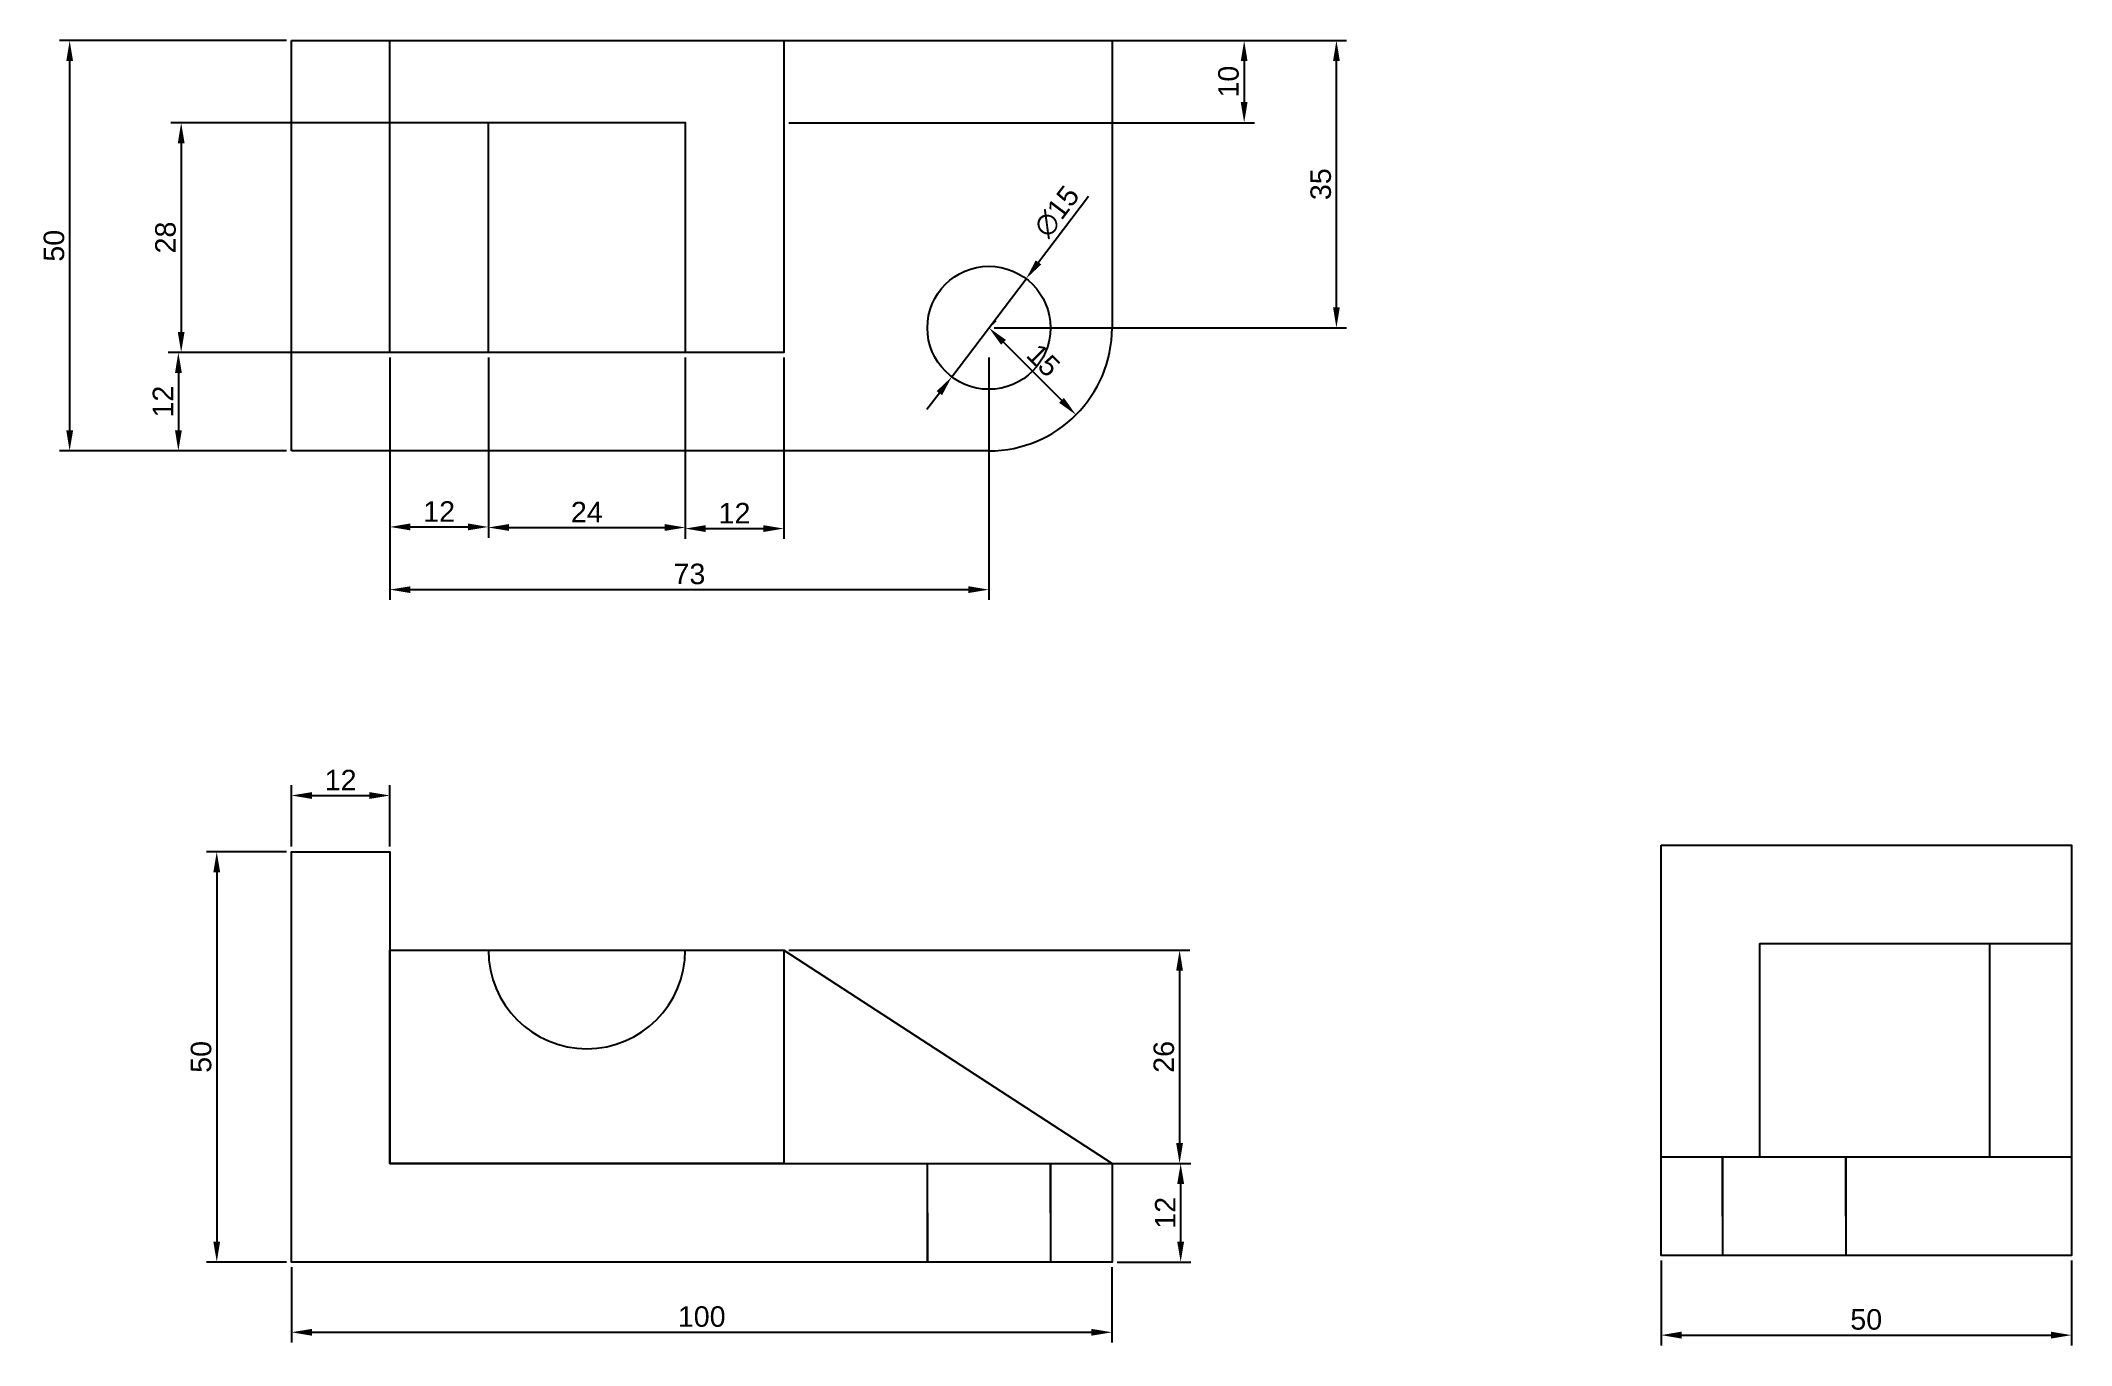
# Model space of a CAD drawing. Header units: millimetres. Extents: x 2408 to 2655, y 2024 to 2183.
import ezdxf

# ---------------------------------------------------------------- set-up
doc = ezdxf.new("R2010")
doc.units = ezdxf.units.MM
doc.styles.get("Standard").update_dxf_attribs({"font": 'arial.ttf'})
doc.dimstyles.new('ISO-25', dxfattribs={"dimtxt": 2.5, "dimasz": 2.5, "dimexe": 1.25, "dimexo": 0.625, "dimtad": 1, "dimtxsty": 'Standard', "dimcen": 2.5, "dimclrd": 3, "dimclre": 3, "dimclrt": 3, "dimadec": 0, "dimazin": 0, "dimtfac": 1, "dimtmove": 0, "dimatfit": 3, "dimfxl": 1, "dimarcsym": 0})

# ---------------------------------------------------------------- blocks, each defined once
blk = doc.blocks.new('*D1')
at = {"color": 3, "lineweight": -2, "transparency": 16777216}
for p, q in [((2473.75, 2172.68), (2423.68, 2172.68)), ((2424.93, 2170.18), (2424.93, 2147.18)), ((2473.75, 2144.68), (2423.68, 2144.68))]:
    blk.add_line(p, q, dxfattribs=at)
at = {"color": 3, "transparency": 16777216}
for points in [[(2424.52, 2170.18), (2425.35, 2170.18), (2424.93, 2172.68)], [(2424.52, 2147.18), (2425.35, 2147.18), (2424.93, 2144.68)]]:
    blk.add_solid(points, dxfattribs=at)
at = {"layer": 'Defpoints', "color": 0, "transparency": 16777216}
for p in [(2474.37, 2172.68), (2424.93, 2144.68), (2474.37, 2144.68)]:
    blk.add_point(p, dxfattribs=at)
at = {"color": 3, "transparency": 16777216, "insert": (2423.03, 2158.68), "char_height": 2.5, "attachment_point": 5, "rotation": 90}
blk.add_mtext('28', dxfattribs=at)
blk = doc.blocks.new('*D2')
at = {"color": 3, "lineweight": -2, "transparency": 16777216}
for p, q in [((2437.75, 2144.68), (2423.34, 2144.68)), ((2424.59, 2142.18), (2424.59, 2135.18)), ((2437.75, 2132.68), (2423.34, 2132.68))]:
    blk.add_line(p, q, dxfattribs=at)
at = {"color": 3, "transparency": 16777216}
for points in [[(2424.18, 2142.18), (2425.01, 2142.18), (2424.59, 2144.68)], [(2424.18, 2135.18), (2425.01, 2135.18), (2424.59, 2132.68)]]:
    blk.add_solid(points, dxfattribs=at)
at = {"layer": 'Defpoints', "color": 0, "transparency": 16777216}
for p in [(2438.37, 2144.68), (2424.59, 2132.68), (2438.37, 2132.68)]:
    blk.add_point(p, dxfattribs=at)
at = {"color": 3, "transparency": 16777216, "insert": (2422.71, 2138.68), "char_height": 2.5, "attachment_point": 5, "rotation": 90}
blk.add_mtext('12', dxfattribs=at)
blk = doc.blocks.new('*D3')
at = {"color": 3, "lineweight": -2, "transparency": 16777216}
for p, q in [((2437.75, 2182.68), (2410.09, 2182.68)), ((2411.34, 2180.18), (2411.34, 2135.18)), ((2437.75, 2132.68), (2410.09, 2132.68))]:
    blk.add_line(p, q, dxfattribs=at)
at = {"color": 3, "transparency": 16777216}
for points in [[(2410.93, 2180.18), (2411.76, 2180.18), (2411.34, 2182.68)], [(2410.93, 2135.18), (2411.76, 2135.18), (2411.34, 2132.68)]]:
    blk.add_solid(points, dxfattribs=at)
at = {"layer": 'Defpoints', "color": 0, "transparency": 16777216}
for p in [(2438.37, 2182.68), (2411.34, 2132.68), (2438.37, 2132.68)]:
    blk.add_point(p, dxfattribs=at)
at = {"color": 3, "transparency": 16777216, "insert": (2409.44, 2157.68), "char_height": 2.5, "attachment_point": 5, "rotation": 90}
blk.add_mtext('50', dxfattribs=at)
blk = doc.blocks.new('*D4')
at = {"color": 3, "lineweight": -2, "transparency": 16777216}
for p, q in [((2450.37, 2144.06), (2450.37, 2122.16)), ((2462.37, 2144.06), (2462.37, 2122.16)), ((2452.87, 2123.41), (2459.87, 2123.41))]:
    blk.add_line(p, q, dxfattribs=at)
at = {"color": 3, "transparency": 16777216}
for points in [[(2452.87, 2123.83), (2452.87, 2122.99), (2450.37, 2123.41)], [(2459.87, 2123.83), (2459.87, 2122.99), (2462.37, 2123.41)]]:
    blk.add_solid(points, dxfattribs=at)
at = {"layer": 'Defpoints', "color": 0, "transparency": 16777216}
for p in [(2450.37, 2144.68), (2462.37, 2144.68), (2462.37, 2123.41)]:
    blk.add_point(p, dxfattribs=at)
at = {"color": 3, "transparency": 16777216, "insert": (2456.37, 2125.29), "char_height": 2.5, "attachment_point": 5}
blk.add_mtext('12', dxfattribs=at)
blk = doc.blocks.new('*D5')
at = {"color": 3, "lineweight": -2, "transparency": 16777216}
for p, q in [((2462.37, 2144.06), (2462.37, 2122.09)), ((2486.37, 2144.06), (2486.37, 2122.09)), ((2464.87, 2123.34), (2483.87, 2123.34))]:
    blk.add_line(p, q, dxfattribs=at)
at = {"color": 3, "transparency": 16777216}
for points in [[(2464.87, 2123.76), (2464.87, 2122.93), (2462.37, 2123.34)], [(2483.87, 2123.76), (2483.87, 2122.93), (2486.37, 2123.34)]]:
    blk.add_solid(points, dxfattribs=at)
at = {"layer": 'Defpoints', "color": 0, "transparency": 16777216}
for p in [(2462.37, 2144.68), (2486.37, 2144.68), (2486.37, 2123.34)]:
    blk.add_point(p, dxfattribs=at)
at = {"color": 3, "transparency": 16777216, "insert": (2474.37, 2125.22), "char_height": 2.5, "attachment_point": 5}
blk.add_mtext('24', dxfattribs=at)
blk = doc.blocks.new('*D6')
at = {"color": 3, "lineweight": -2, "transparency": 16777216}
for p, q in [((2486.37, 2144.06), (2486.37, 2121.96)), ((2498.37, 2144.06), (2498.37, 2121.96)), ((2488.87, 2123.21), (2495.87, 2123.21))]:
    blk.add_line(p, q, dxfattribs=at)
at = {"color": 3, "transparency": 16777216}
for points in [[(2488.87, 2123.63), (2488.87, 2122.79), (2486.37, 2123.21)], [(2495.87, 2123.63), (2495.87, 2122.79), (2498.37, 2123.21)]]:
    blk.add_solid(points, dxfattribs=at)
at = {"layer": 'Defpoints', "color": 0, "transparency": 16777216}
for p in [(2486.37, 2144.68), (2498.37, 2144.68), (2498.37, 2123.21)]:
    blk.add_point(p, dxfattribs=at)
at = {"color": 3, "transparency": 16777216, "insert": (2492.37, 2125.09), "char_height": 2.5, "attachment_point": 5}
blk.add_mtext('12', dxfattribs=at)
blk = doc.blocks.new('*D7')
at = {"color": 3, "lineweight": -2, "transparency": 16777216}
for p, q in [((2450.37, 2144.06), (2450.37, 2114.52)), ((2523.37, 2144.06), (2523.37, 2114.52)), ((2452.87, 2115.77), (2520.87, 2115.77))]:
    blk.add_line(p, q, dxfattribs=at)
at = {"color": 3, "transparency": 16777216}
for points in [[(2452.87, 2116.18), (2452.87, 2115.35), (2450.37, 2115.77)], [(2520.87, 2116.18), (2520.87, 2115.35), (2523.37, 2115.77)]]:
    blk.add_solid(points, dxfattribs=at)
at = {"layer": 'Defpoints', "color": 0, "transparency": 16777216}
for p in [(2450.37, 2144.68), (2523.37, 2144.68), (2523.37, 2115.77)]:
    blk.add_point(p, dxfattribs=at)
at = {"color": 3, "transparency": 16777216, "insert": (2486.87, 2117.67), "char_height": 2.5, "attachment_point": 5}
blk.add_mtext('73', dxfattribs=at)
blk = doc.blocks.new('*D8')
at = {"color": 3, "lineweight": -2, "transparency": 16777216}
for p, q in [((2499, 2182.68), (2555.73, 2182.68)), ((2554.48, 2180.18), (2554.48, 2175.18)), ((2499, 2172.68), (2555.73, 2172.68))]:
    blk.add_line(p, q, dxfattribs=at)
at = {"color": 3, "transparency": 16777216}
for points in [[(2554.06, 2180.18), (2554.89, 2180.18), (2554.48, 2182.68)], [(2554.06, 2175.18), (2554.89, 2175.18), (2554.48, 2172.68)]]:
    blk.add_solid(points, dxfattribs=at)
at = {"layer": 'Defpoints', "color": 0, "transparency": 16777216}
for p in [(2498.37, 2182.68), (2498.37, 2172.68), (2554.48, 2172.68)]:
    blk.add_point(p, dxfattribs=at)
at = {"color": 3, "transparency": 16777216, "insert": (2552.58, 2177.68), "char_height": 2.5, "attachment_point": 5, "rotation": 90}
blk.add_mtext('10', dxfattribs=at)
blk = doc.blocks.new('*D9')
at = {"color": 3, "lineweight": -2, "transparency": 16777216}
for p, q in [((2524, 2182.68), (2566.97, 2182.68)), ((2565.72, 2150.18), (2565.72, 2180.18)), ((2524, 2147.68), (2566.97, 2147.68))]:
    blk.add_line(p, q, dxfattribs=at)
at = {"color": 3, "transparency": 16777216}
for points in [[(2565.31, 2180.18), (2566.14, 2180.18), (2565.72, 2182.68)], [(2565.31, 2150.18), (2566.14, 2150.18), (2565.72, 2147.68)]]:
    blk.add_solid(points, dxfattribs=at)
at = {"layer": 'Defpoints', "color": 0, "transparency": 16777216}
for p in [(2523.37, 2182.68), (2565.72, 2182.68), (2523.37, 2147.68)]:
    blk.add_point(p, dxfattribs=at)
at = {"color": 3, "transparency": 16777216, "insert": (2563.82, 2165.18), "char_height": 2.5, "attachment_point": 5, "rotation": 90}
blk.add_mtext('35', dxfattribs=at)
blk = doc.blocks.new('*D10')
at = {"color": 3, "lineweight": -2, "transparency": 16777216}
for p, q in [((2523.82, 2148.12), (2524.26, 2148.56)), ((2525.14, 2145.91), (2532.21, 2138.84)), ((2534.42, 2137.52), (2534.86, 2137.96))]:
    blk.add_line(p, q, dxfattribs=at)
at = {"color": 3, "transparency": 16777216}
for points in [[(2525.44, 2146.21), (2524.85, 2145.62), (2523.37, 2147.68)], [(2532.51, 2139.14), (2531.92, 2138.55), (2533.98, 2137.07)]]:
    blk.add_solid(points, dxfattribs=at)
at = {"layer": 'Defpoints', "color": 0, "transparency": 16777216}
for p in [(2523.37, 2147.68), (2533.98, 2137.07), (2533.98, 2137.07)]:
    blk.add_point(p, dxfattribs=at)
at = {"color": 3, "transparency": 16777216, "insert": (2530.02, 2143.72), "char_height": 2.5, "attachment_point": 5, "rotation": 315}
blk.add_mtext('15', dxfattribs=at)
blk = doc.blocks.new('*D11')
at = {"color": 3, "lineweight": -2, "transparency": 16777216}
for p, q in [((2535.5, 2163.67), (2529.41, 2155.65)), ((2518.84, 2141.7), (2527.9, 2153.66)), ((2517.33, 2139.71), (2515.82, 2137.72))]:
    blk.add_line(p, q, dxfattribs=at)
at = {"color": 3, "transparency": 16777216}
for points in [[(2529.08, 2155.9), (2529.75, 2155.4), (2527.9, 2153.66)], [(2517, 2139.96), (2517.66, 2139.46), (2518.84, 2141.7)]]:
    blk.add_solid(points, dxfattribs=at)
at = {"layer": 'Defpoints', "color": 0, "transparency": 16777216}
for p in [(2527.9, 2153.66), (2518.84, 2141.7)]:
    blk.add_point(p, dxfattribs=at)
at = {"color": 3, "transparency": 16777216, "insert": (2531.64, 2161.85), "char_height": 2.5, "attachment_point": 5, "rotation": 52.8304}
blk.add_mtext('∅15', dxfattribs=at)
blk = doc.blocks.new('*D12')
at = {"color": 3, "lineweight": -2, "transparency": 16777216}
for p, q in [((2438.37, 2084.45), (2438.37, 2091.93)), ((2450.37, 2084.45), (2450.37, 2091.93)), ((2440.87, 2090.68), (2447.87, 2090.68))]:
    blk.add_line(p, q, dxfattribs=at)
at = {"color": 3, "transparency": 16777216}
for points in [[(2440.87, 2091.09), (2440.87, 2090.26), (2438.37, 2090.68)], [(2447.87, 2091.09), (2447.87, 2090.26), (2450.37, 2090.68)]]:
    blk.add_solid(points, dxfattribs=at)
at = {"layer": 'Defpoints', "color": 0, "transparency": 16777216}
for p in [(2450.37, 2090.68), (2438.37, 2083.82), (2450.37, 2083.82)]:
    blk.add_point(p, dxfattribs=at)
at = {"color": 3, "transparency": 16777216, "insert": (2444.37, 2092.56), "char_height": 2.5, "attachment_point": 5}
blk.add_mtext('12', dxfattribs=at)
blk = doc.blocks.new('*D13')
at = {"color": 3, "lineweight": -2, "transparency": 16777216}
for p, q in [((2437.75, 2083.82), (2428.02, 2083.82)), ((2429.27, 2081.32), (2429.27, 2036.32)), ((2437.75, 2033.82), (2428.02, 2033.82))]:
    blk.add_line(p, q, dxfattribs=at)
at = {"color": 3, "transparency": 16777216}
for points in [[(2428.85, 2081.32), (2429.68, 2081.32), (2429.27, 2083.82)], [(2428.85, 2036.32), (2429.68, 2036.32), (2429.27, 2033.82)]]:
    blk.add_solid(points, dxfattribs=at)
at = {"layer": 'Defpoints', "color": 0, "transparency": 16777216}
for p in [(2438.37, 2083.82), (2429.27, 2033.82), (2438.37, 2033.82)]:
    blk.add_point(p, dxfattribs=at)
at = {"color": 3, "transparency": 16777216, "insert": (2427.37, 2058.82), "char_height": 2.5, "attachment_point": 5, "rotation": 90}
blk.add_mtext('50', dxfattribs=at)
blk = doc.blocks.new('*D14')
at = {"color": 3, "lineweight": -2, "transparency": 16777216}
for p, q in [((2438.37, 2033.2), (2438.37, 2024.01)), ((2538.37, 2033.2), (2538.37, 2024.01)), ((2440.87, 2025.26), (2535.87, 2025.26))]:
    blk.add_line(p, q, dxfattribs=at)
at = {"color": 3, "transparency": 16777216}
for points in [[(2440.87, 2025.67), (2440.87, 2024.84), (2438.37, 2025.26)], [(2535.87, 2025.67), (2535.87, 2024.84), (2538.37, 2025.26)]]:
    blk.add_solid(points, dxfattribs=at)
at = {"layer": 'Defpoints', "color": 0, "transparency": 16777216}
for p in [(2438.37, 2033.82), (2538.37, 2033.82), (2538.37, 2025.26)]:
    blk.add_point(p, dxfattribs=at)
at = {"color": 3, "transparency": 16777216, "insert": (2488.37, 2027.16), "char_height": 2.5, "attachment_point": 5}
blk.add_mtext('100', dxfattribs=at)
blk = doc.blocks.new('*D15')
at = {"color": 3, "lineweight": -2, "transparency": 16777216}
for p, q in [((2499, 2071.82), (2547.86, 2071.82)), ((2546.61, 2069.32), (2546.61, 2048.32)), ((2499, 2045.82), (2547.86, 2045.82))]:
    blk.add_line(p, q, dxfattribs=at)
at = {"color": 3, "transparency": 16777216}
for points in [[(2546.19, 2069.32), (2547.02, 2069.32), (2546.61, 2071.82)], [(2546.19, 2048.32), (2547.02, 2048.32), (2546.61, 2045.82)]]:
    blk.add_solid(points, dxfattribs=at)
at = {"layer": 'Defpoints', "color": 0, "transparency": 16777216}
for p in [(2498.37, 2071.82), (2498.37, 2045.82), (2546.61, 2045.82)]:
    blk.add_point(p, dxfattribs=at)
at = {"color": 3, "transparency": 16777216, "insert": (2544.7, 2058.82), "char_height": 2.5, "attachment_point": 5, "rotation": 90}
blk.add_mtext('26', dxfattribs=at)
blk = doc.blocks.new('*D16')
at = {"color": 3, "lineweight": -2, "transparency": 16777216}
for p, q in [((2539, 2045.82), (2547.99, 2045.82)), ((2546.74, 2043.32), (2546.74, 2036.32)), ((2539, 2033.82), (2547.99, 2033.82))]:
    blk.add_line(p, q, dxfattribs=at)
at = {"color": 3, "transparency": 16777216}
for points in [[(2546.32, 2043.32), (2547.16, 2043.32), (2546.74, 2045.82)], [(2546.32, 2036.32), (2547.16, 2036.32), (2546.74, 2033.82)]]:
    blk.add_solid(points, dxfattribs=at)
at = {"layer": 'Defpoints', "color": 0, "transparency": 16777216}
for p in [(2538.37, 2045.82), (2538.37, 2033.82), (2546.74, 2033.82)]:
    blk.add_point(p, dxfattribs=at)
at = {"color": 3, "transparency": 16777216, "insert": (2544.86, 2039.82), "char_height": 2.5, "attachment_point": 5, "rotation": 90}
blk.add_mtext('12', dxfattribs=at)
blk = doc.blocks.new('*D17')
at = {"color": 3, "lineweight": -2, "transparency": 16777216}
for p, q in [((2605.29, 2034), (2605.29, 2023.66)), ((2655.29, 2034), (2655.29, 2023.66)), ((2607.79, 2024.91), (2652.79, 2024.91))]:
    blk.add_line(p, q, dxfattribs=at)
at = {"color": 3, "transparency": 16777216}
for points in [[(2607.79, 2025.33), (2607.79, 2024.49), (2605.29, 2024.91)], [(2652.79, 2025.33), (2652.79, 2024.49), (2655.29, 2024.91)]]:
    blk.add_solid(points, dxfattribs=at)
at = {"layer": 'Defpoints', "color": 0, "transparency": 16777216}
for p in [(2605.29, 2034.62), (2655.29, 2034.62), (2655.29, 2024.91)]:
    blk.add_point(p, dxfattribs=at)
at = {"color": 3, "transparency": 16777216, "insert": (2630.29, 2026.81), "char_height": 2.5, "attachment_point": 5}
blk.add_mtext('50', dxfattribs=at)

msp = doc.modelspace()

# ---------------------------------------------------------------- linework, layer by layer
for p, q in [((2438.373, 2132.681), (2438.373, 2182.681)), ((2438.373, 2182.681), (2538.373, 2182.681)), ((2538.373, 2182.681), (2538.373, 2147.681)), ((2523.373, 2132.681), (2438.373, 2132.681)), ((2498.373, 2071.822), (2538.373, 2045.822)), ((2617.292, 2072.624), (2655.292, 2072.624)), ((2617.292, 2072.624), (2617.292, 2046.624)), ((2645.292, 2072.624), (2645.292, 2046.624)), ((2515.873, 2033.822), (2515.873, 2045.822)), ((2530.873, 2039.822), (2530.873, 2045.822)), ((2530.873, 2045.822), (2530.873, 2033.822)), ((2605.292, 2046.624), (2655.292, 2046.624)), ((2612.792, 2039.405), (2612.792, 2046.624)), ((2612.792, 2046.624), (2612.792, 2034.624)), ((2627.792, 2039.405), (2627.792, 2046.624)), ((2627.792, 2046.624), (2627.792, 2034.624)), ((2515.873, 2039.822), (2515.873, 2039.822)), ((2515.873, 2039.822), (2515.873, 2033.822))]:
    msp.add_line(p, q)
for points in [[(2450.373, 2182.681), (2498.373, 2182.681), (2498.373, 2144.681), (2450.373, 2144.681)], [(2462.373, 2172.681), (2486.373, 2172.681), (2486.373, 2144.681), (2462.373, 2144.681)], [(2605.292, 2084.624), (2655.292, 2084.624), (2655.292, 2034.624), (2605.292, 2034.624)], [(2450.373, 2071.822), (2498.373, 2071.822), (2498.373, 2045.822), (2450.373, 2045.822)]]:
    msp.add_lwpolyline(points, close=True)
for points in [[(2450.373, 2033.822), (2438.373, 2033.822), (2438.373, 2083.822), (2450.373, 2083.822), (2450.373, 2045.822)], [(2450.373, 2045.822), (2538.373, 2045.822), (2538.373, 2033.822), (2438.373, 2033.822), (2438.373, 2045.822)]]:
    msp.add_lwpolyline(points)
msp.add_circle((2523.373, 2147.681), 7.5)
for centre, radius, start in [((2523.373, 2147.681), 15, 270), ((2474.373, 2071.822), 12, 180)]:
    msp.add_arc(centre, radius, start, 0)

# ---------------------------------------------------------------- dimensions: what is measured, and where the dimension line sits
for base, p1, p2, picture, middle in [((2411.345, 2132.681), (2438.373, 2182.681), (2438.373, 2132.681), '*D3', (2409.443, 2157.681)), ((2554.476, 2172.681), (2498.373, 2182.681), (2498.373, 2172.681), '*D8', (2552.575, 2177.681)), ((2565.722, 2182.681), (2523.373, 2147.681), (2523.373, 2182.681), '*D9', (2563.82, 2165.181)), ((2424.932, 2144.681), (2474.373, 2172.681), (2474.373, 2144.681), '*D1', (2423.031, 2158.681)), ((2424.592, 2132.681), (2438.373, 2144.681), (2438.373, 2132.681), '*D2', (2422.712, 2138.681)), ((2429.268, 2033.822), (2438.373, 2083.822), (2438.373, 2033.822), '*D13', (2427.367, 2058.822)), ((2546.605, 2045.822), (2498.373, 2071.822), (2498.373, 2045.822), '*D15', (2544.704, 2058.822)), ((2546.74, 2033.822), (2538.373, 2045.822), (2538.373, 2033.822), '*D16', (2544.86, 2039.822))]:
    dim = msp.add_linear_dim(base=base, p1=p1, p2=p2, angle=90, dimstyle='ISO-25')
    dim.commit()
    dim.dimension.update_dxf_attribs({"geometry": picture, "text_midpoint": middle})
dim = msp.add_diameter_dim_2p(p1=(2518.842, 2141.705), p2=(2527.904, 2153.657), dimstyle='ISO-25')
dim.commit()
dim.dimension.update_dxf_attribs({"geometry": '*D11', "text_midpoint": (2533.212, 2160.658), "dimtype": 163})
dim = msp.add_aligned_dim(p1=(2523.373, 2147.681), p2=(2533.98, 2137.074), distance=0, dimstyle='ISO-25')
dim.commit()
dim.dimension.update_dxf_attribs({"geometry": '*D10', "text_midpoint": (2530.021, 2143.722)})
for base, p1, p2, picture, middle in [((2462.373, 2123.411), (2450.373, 2144.681), (2462.373, 2144.681), '*D4', (2456.373, 2125.291)), ((2523.373, 2115.766), (2450.373, 2144.681), (2523.373, 2144.681), '*D7', (2486.873, 2117.668)), ((2486.373, 2123.343), (2462.373, 2144.681), (2486.373, 2144.681), '*D5', (2474.373, 2125.224)), ((2498.373, 2123.21), (2486.373, 2144.681), (2498.373, 2144.681), '*D6', (2492.373, 2125.091)), ((2450.373, 2090.675), (2438.373, 2083.822), (2450.373, 2083.822), '*D12', (2444.373, 2092.555)), ((2655.292, 2024.91), (2605.292, 2034.624), (2655.292, 2034.624), '*D17', (2630.292, 2026.812)), ((2538.373, 2025.256), (2438.373, 2033.822), (2538.373, 2033.822), '*D14', (2488.373, 2027.157))]:
    dim = msp.add_linear_dim(base=base, p1=p1, p2=p2, dimstyle='ISO-25')
    dim.commit()
    dim.dimension.update_dxf_attribs({"geometry": picture, "text_midpoint": middle})

doc.saveas('drawing.dxf')
